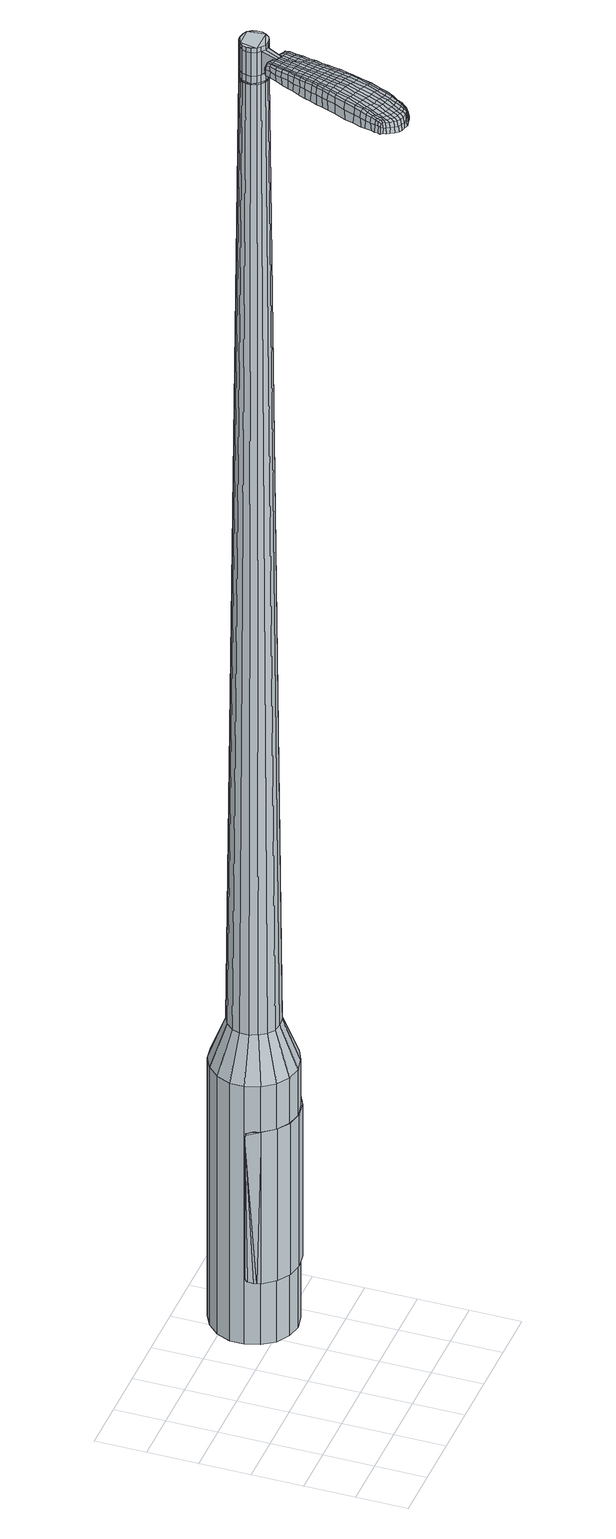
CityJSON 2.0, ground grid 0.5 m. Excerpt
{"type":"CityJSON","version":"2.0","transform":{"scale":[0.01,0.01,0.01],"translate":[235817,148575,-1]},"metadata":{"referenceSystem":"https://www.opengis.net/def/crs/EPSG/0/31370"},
"CityObjects":{
"object1":{"type":"GenericCityObject","attributes":{"cluster":8,"mean_distance_to_centroid":0.253,"new_centroid_x":235818.75,"new_centroid_y":148576.81,"mean_distance_to_camera":9.97,"H1":10.2,"H2":9.93,"Z_final":111.54,"cluster2":-1,"proj_x":235815.23,"proj_y":148574.66,"id_line":62657,"bearing_l":338.07,"distance":4.12,"orientation":"right","G_obj":248.07},"geometry":[{"type":"MultiSurface","lod":"2","boundaries":[[[0,1,2,3]],[[1,4,5,2]],[[4,6,7,5]],[[6,8,9,7]],[[8,10,11,9]],[[10,12,13,11]],[[12,14,15,13]],[[14,16,17,15]],[[16,18,19,17]],[[18,20,21,19]],[[20,22,23,21]],[[22,24,25,23]],[[24,26,27,25]],[[26,28,29,27]],[[28,30,31,29]],[[30,32,33,31]],[[32,34,35,33]],[[34,0,3,35]],[[36,37,38,39]],[[38,40,41,42]],[[41,43,42]],[[42,44,45,46]],[[45,47,46]],[[46,48,49,50]],[[49,51,50]],[[42,46,50,38]],[[50,52,39,38]],[[53,36,39]],[[2,5,7,35]],[[7,9,11,15]],[[11,13,15]],[[15,17,19,23]],[[19,21,23]],[[23,25,27,31]],[[27,29,31]],[[15,23,31,7]],[[31,33,35,7]],[[3,2,35]],[[1,0,54,55]],[[0,34,56,54]],[[34,32,57,56]],[[32,30,58,57]],[[30,28,59,58]],[[28,26,60,59]],[[26,24,61,60]],[[24,22,62,61]],[[22,20,63,62]],[[20,18,64,63]],[[18,16,65,64]],[[16,14,66,65]],[[14,12,67,66]],[[12,10,68,67]],[[10,8,69,68]],[[8,6,70,69]],[[6,4,71,70]],[[4,1,55,71]],[[55,54,72,73]],[[54,56,74,72]],[[56,57,75,74]],[[57,58,76,75]],[[58,59,77,76]],[[59,60,78,77]],[[60,61,79,78]],[[61,62,80,79]],[[62,63,81,80]],[[63,64,82,81]],[[64,65,83,82]],[[65,66,84,83]],[[66,67,85,84]],[[67,68,86,85]],[[68,69,87,86]],[[69,70,88,87]],[[70,71,89,88]],[[71,55,73,89]],[[90,91,92,73]],[[93,94,91,90]],[[95,96,94,93]],[[97,98,96,95]],[[77,99,98,97]],[[100,101,99,77]],[[102,103,101,100]],[[104,105,103,102]],[[106,107,105,104]],[[82,108,107,106]],[[83,109,108,82]],[[110,111,109,83]],[[112,113,111,110]],[[114,115,113,112]],[[116,117,115,114]],[[118,119,117,116]],[[120,121,119,118]],[[73,92,121,120]],[[122,123,124,125]],[[126,122,125,127]],[[128,126,127,129]],[[130,128,129,131]],[[132,130,131,133]],[[134,132,133,135]],[[136,134,135,137]],[[138,136,137,139]],[[140,138,139,141]],[[142,140,141,143]],[[144,142,143,145]],[[146,144,145,147]],[[148,146,147,149]],[[150,148,149,151]],[[152,150,151,153]],[[154,152,153,155]],[[72,90,73]],[[72,74,93,90]],[[74,75,95,93]],[[75,76,97,95]],[[76,77,97]],[[78,100,77]],[[78,79,102,100]],[[79,80,104,102]],[[80,81,106,104]],[[81,82,106]],[[84,110,83]],[[84,85,112,110]],[[85,86,114,112]],[[86,87,116,114]],[[87,88,118,116]],[[88,89,120,118]],[[89,73,120]],[[156,92,91]],[[157,121,92]],[[157,158,119,121]],[[158,159,117,119]],[[159,160,115,117]],[[160,161,113,115]],[[161,162,111,113]],[[162,109,111]],[[163,107,108]],[[163,164,105,107]],[[164,165,103,105]],[[165,166,101,103]],[[166,99,101]],[[167,98,99]],[[167,168,96,98]],[[168,169,94,96]],[[169,156,91,94]],[[39,52,154,170]],[[92,156,171,155]],[[53,39,170,123]],[[156,169,124,171]],[[36,53,123,122]],[[169,168,125,124]],[[37,36,122,126]],[[168,167,127,125]],[[38,37,126,128]],[[167,99,129,127]],[[40,38,128,130]],[[99,166,131,129]],[[41,40,130,132]],[[166,165,133,131]],[[43,41,132,134]],[[165,164,135,133]],[[42,43,134,136]],[[164,163,137,135]],[[44,42,136,138]],[[163,108,139,137]],[[45,44,138,140]],[[108,109,141,139]],[[47,45,140,142]],[[109,162,143,141]],[[46,47,142,144]],[[162,161,145,143]],[[48,46,144,146]],[[161,160,147,145]],[[49,48,146,148]],[[160,159,149,147]],[[51,49,148,150]],[[159,158,151,149]],[[50,51,150,152]],[[158,157,153,151]],[[52,50,152,154]],[[157,92,155,153]],[[154,155,172,173]],[[155,171,174,172]],[[171,124,175,174]],[[124,123,176,175]],[[123,170,177,176]],[[170,154,173,177]],[[178,179,180,181]],[[182,178,181,183]],[[178,182,184,185]],[[179,178,185,186]],[[187,188,189,190]],[[191,187,190,192]],[[187,191,193,194]],[[188,187,194,195]],[[196,197,198,199]],[[200,196,199,201]],[[196,200,202,203]],[[197,196,203,204]],[[205,206,207,208]],[[209,205,208,210]],[[205,209,211,212]],[[206,205,212,213]],[[214,215,216,217]],[[218,214,217,219]],[[214,218,220,221]],[[215,214,221,222]],[[223,224,225,226]],[[227,223,226,228]],[[223,227,229,230]],[[224,223,230,231]],[[232,233,234,235]],[[224,232,235,225]],[[232,224,231,236]],[[233,232,236,237]],[[238,239,240,241]],[[233,238,241,234]],[[238,233,237,242]],[[239,238,242,243]],[[244,182,183,245]],[[239,244,245,240]],[[244,239,243,246]],[[182,244,246,184]],[[247,248,249,250]],[[251,247,250,252]],[[247,251,253,254]],[[248,247,254,255]],[[256,257,258,259]],[[248,256,259,249]],[[256,248,255,260]],[[257,256,260,261]],[[262,263,264,265]],[[257,262,265,258]],[[262,257,261,266]],[[263,262,266,267]],[[268,269,270,271]],[[263,268,271,264]],[[268,263,267,272]],[[269,268,272,273]],[[274,179,186,275]],[[269,274,275,270]],[[274,269,273,276]],[[179,274,276,180]],[[277,278,279,280]],[[281,277,280,282]],[[277,281,283,284]],[[278,277,284,285]],[[286,287,288,289]],[[278,286,289,279]],[[286,278,285,290]],[[287,286,290,291]],[[292,293,294,295]],[[287,292,295,288]],[[292,287,291,296]],[[293,292,296,297]],[[298,191,192,299]],[[293,298,299,294]],[[298,293,297,300]],[[191,298,300,193]],[[301,302,303,304]],[[305,301,304,306]],[[301,305,307,308]],[[302,301,308,309]],[[310,311,312,313]],[[302,310,313,303]],[[310,302,309,314]],[[311,310,314,315]],[[316,317,318,319]],[[311,316,319,312]],[[316,311,315,320]],[[317,316,320,321]],[[322,323,324,325]],[[317,322,325,318]],[[322,317,321,326]],[[323,322,326,327]],[[328,188,195,329]],[[323,328,329,324]],[[328,323,327,330]],[[188,328,330,189]],[[331,217,216,332]],[[333,331,332,334]],[[331,333,335,336]],[[217,331,336,219]],[[337,333,334,338]],[[339,337,338,340]],[[337,339,341,342]],[[333,337,342,335]],[[343,339,340,344]],[[345,343,344,346]],[[343,345,347,348]],[[339,343,348,341]],[[349,345,346,350]],[[351,349,350,352]],[[349,351,353,354]],[[345,349,354,347]],[[355,351,352,356]],[[206,355,356,207]],[[355,206,213,357]],[[351,355,357,353]],[[358,359,204,203]],[[360,358,203,202]],[[358,360,361,362]],[[359,358,362,363]],[[364,365,363,362]],[[366,364,362,361]],[[364,366,367,368]],[[365,364,368,369]],[[370,371,369,368]],[[372,370,368,367]],[[370,372,373,374]],[[371,370,374,375]],[[376,377,375,374]],[[378,376,374,373]],[[376,378,211,209]],[[377,376,209,210]],[[379,380,381,382]],[[281,379,382,283]],[[379,281,282,383]],[[380,379,383,384]],[[385,200,201,386]],[[380,385,386,381]],[[385,380,384,387]],[[200,385,387,202]],[[388,389,390,391]],[[227,388,391,229]],[[388,227,228,392]],[[389,388,392,393]],[[394,395,396,397]],[[389,394,397,390]],[[394,389,393,398]],[[395,394,398,399]],[[400,197,204,401]],[[395,400,401,396]],[[400,395,399,402]],[[197,400,402,198]],[[403,404,405,406]],[[185,403,406,186]],[[403,185,184,407]],[[404,403,407,408]],[[409,410,411,412]],[[404,409,412,405]],[[409,404,408,413]],[[410,409,413,414]],[[415,208,207,416]],[[410,415,416,411]],[[415,410,414,417]],[[208,415,417,210]],[[418,419,420,421]],[[190,418,421,192]],[[418,190,189,422]],[[419,418,422,423]],[[424,212,211,425]],[[419,424,425,420]],[[424,419,423,426]],[[212,424,426,213]],[[427,428,429,430]],[[305,427,430,307]],[[427,305,306,431]],[[428,427,431,432]],[[433,218,219,434]],[[428,433,434,429]],[[433,428,432,435]],[[218,433,435,220]],[[436,437,438,439]],[[251,436,439,253]],[[436,251,252,440]],[[437,436,440,441]],[[442,443,444,445]],[[437,442,445,438]],[[442,437,441,446]],[[443,442,446,447]],[[448,215,222,449]],[[443,448,449,444]],[[448,443,447,450]],[[215,448,450,216]],[[451,452,441,440]],[[250,451,440,252]],[[451,250,249,453]],[[452,451,453,454]],[[455,456,447,446]],[[452,455,446,441]],[[455,452,454,457]],[[456,455,457,458]],[[459,332,216,450]],[[456,459,450,447]],[[459,456,458,460]],[[332,459,460,334]],[[461,462,463,464]],[[308,461,464,309]],[[461,308,307,430]],[[462,461,430,429]],[[465,336,335,466]],[[462,465,466,463]],[[465,462,429,434]],[[336,465,434,219]],[[467,468,454,453]],[[259,467,453,249]],[[467,259,258,469]],[[468,467,469,470]],[[471,472,458,457]],[[468,471,457,454]],[[471,468,470,473]],[[472,471,473,474]],[[475,338,334,460]],[[472,475,460,458]],[[475,472,474,476]],[[338,475,476,340]],[[477,478,479,480]],[[314,477,480,315]],[[477,314,309,464]],[[478,477,464,463]],[[481,342,341,482]],[[478,481,482,479]],[[481,478,463,466]],[[342,481,466,335]],[[483,484,470,469]],[[265,483,469,258]],[[483,265,264,485]],[[484,483,485,486]],[[487,488,474,473]],[[484,487,473,470]],[[487,484,486,489]],[[488,487,489,490]],[[491,344,340,476]],[[488,491,476,474]],[[491,488,490,492]],[[344,491,492,346]],[[493,494,495,496]],[[320,493,496,321]],[[493,320,315,480]],[[494,493,480,479]],[[497,348,347,498]],[[494,497,498,495]],[[497,494,479,482]],[[348,497,482,341]],[[499,500,486,485]],[[271,499,485,264]],[[499,271,270,501]],[[500,499,501,502]],[[503,504,490,489]],[[500,503,489,486]],[[503,500,502,505]],[[504,503,505,506]],[[507,350,346,492]],[[504,507,492,490]],[[507,504,506,508]],[[350,507,508,352]],[[509,510,511,512]],[[326,509,512,327]],[[509,326,321,496]],[[510,509,496,495]],[[513,354,353,514]],[[510,513,514,511]],[[513,510,495,498]],[[354,513,498,347]],[[515,516,502,501]],[[275,515,501,270]],[[515,275,186,406]],[[516,515,406,405]],[[517,518,506,505]],[[516,517,505,502]],[[517,516,405,412]],[[518,517,412,411]],[[519,356,352,508]],[[518,519,508,506]],[[519,518,411,416]],[[356,519,416,207]],[[520,521,423,422]],[[330,520,422,189]],[[520,330,327,512]],[[521,520,512,511]],[[522,357,213,426]],[[521,522,426,423]],[[522,521,511,514]],[[357,522,514,353]],[[523,524,384,383]],[[280,523,383,282]],[[523,280,279,525]],[[524,523,525,526]],[[527,360,202,387]],[[524,527,387,384]],[[527,524,526,528]],[[360,527,528,361]],[[529,530,531,532]],[[230,529,532,231]],[[529,230,229,391]],[[530,529,391,390]],[[533,534,535,536]],[[530,533,536,531]],[[533,530,390,397]],[[534,533,397,396]],[[537,359,363,538]],[[534,537,538,535]],[[537,534,396,401]],[[359,537,401,204]],[[539,540,526,525]],[[289,539,525,279]],[[539,289,288,541]],[[540,539,541,542]],[[543,366,361,528]],[[540,543,528,526]],[[543,540,542,544]],[[366,543,544,367]],[[545,546,547,548]],[[236,545,548,237]],[[545,236,231,532]],[[546,545,532,531]],[[549,550,551,552]],[[546,549,552,547]],[[549,546,531,536]],[[550,549,536,535]],[[553,365,369,554]],[[550,553,554,551]],[[553,550,535,538]],[[365,553,538,363]],[[555,556,542,541]],[[295,555,541,288]],[[555,295,294,557]],[[556,555,557,558]],[[559,372,367,544]],[[556,559,544,542]],[[559,556,558,560]],[[372,559,560,373]],[[561,562,563,564]],[[242,561,564,243]],[[561,242,237,548]],[[562,561,548,547]],[[565,566,567,568]],[[562,565,568,563]],[[565,562,547,552]],[[566,565,552,551]],[[569,371,375,570]],[[566,569,570,567]],[[569,566,551,554]],[[371,569,554,369]],[[571,572,558,557]],[[299,571,557,294]],[[571,299,192,421]],[[572,571,421,420]],[[573,378,373,560]],[[572,573,560,558]],[[573,572,420,425]],[[378,573,425,211]],[[574,575,408,407]],[[246,574,407,184]],[[574,246,243,564]],[[575,574,564,563]],[[576,577,414,413]],[[575,576,413,408]],[[576,575,563,568]],[[577,576,568,567]],[[578,377,210,417]],[[577,578,417,414]],[[578,577,567,570]],[[377,578,570,375]],[[579,580,581,582]],[[582,581,583,584]],[[585,583,581,586]],[[586,581,580,587]],[[588,589,590,591]],[[591,590,592,593]],[[594,592,590,595]],[[595,590,589,596]],[[597,598,599,600]],[[600,599,601,602]],[[603,601,599,604]],[[604,599,598,605]],[[606,607,608,609]],[[609,608,610,611]],[[612,610,608,613]],[[613,608,607,614]],[[615,616,617,618]],[[618,617,619,620]],[[621,619,617,622]],[[622,617,616,623]],[[624,625,626,627]],[[627,626,628,629]],[[630,628,626,631]],[[631,626,625,632]],[[633,634,635,636]],[[636,635,625,624]],[[632,625,635,637]],[[637,635,634,638]],[[639,640,641,642]],[[642,641,634,633]],[[638,634,641,643]],[[643,641,640,644]],[[584,583,645,646]],[[646,645,640,639]],[[644,640,645,647]],[[647,645,583,585]],[[648,649,650,651]],[[651,650,652,653]],[[654,652,650,655]],[[655,650,649,656]],[[657,658,659,660]],[[660,659,649,648]],[[656,649,659,661]],[[661,659,658,662]],[[663,664,665,666]],[[666,665,658,657]],[[662,658,665,667]],[[667,665,664,668]],[[669,670,671,672]],[[672,671,664,663]],[[668,664,671,673]],[[673,671,670,674]],[[587,580,675,676]],[[676,675,670,669]],[[674,670,675,677]],[[677,675,580,579]],[[678,679,680,681]],[[681,680,682,683]],[[684,682,680,685]],[[685,680,679,686]],[[687,688,689,690]],[[690,689,679,678]],[[686,679,689,691]],[[691,689,688,692]],[[693,694,695,696]],[[696,695,688,687]],[[692,688,695,697]],[[697,695,694,698]],[[593,592,699,700]],[[700,699,694,693]],[[698,694,699,701]],[[701,699,592,594]],[[702,703,704,705]],[[705,704,706,707]],[[708,706,704,709]],[[709,704,703,710]],[[711,712,713,714]],[[714,713,703,702]],[[710,703,713,715]],[[715,713,712,716]],[[717,718,719,720]],[[720,719,712,711]],[[716,712,719,721]],[[721,719,718,722]],[[723,724,725,726]],[[726,725,718,717]],[[722,718,725,727]],[[727,725,724,728]],[[596,589,729,730]],[[730,729,724,723]],[[728,724,729,731]],[[731,729,589,588]],[[615,618,732,733]],[[733,732,734,735]],[[736,734,732,737]],[[737,732,618,620]],[[735,734,738,739]],[[739,738,740,741]],[[742,740,738,743]],[[743,738,734,736]],[[741,740,744,745]],[[745,744,746,747]],[[748,746,744,749]],[[749,744,740,742]],[[747,746,750,751]],[[751,750,752,753]],[[754,752,750,755]],[[755,750,746,748]],[[753,752,756,757]],[[757,756,607,606]],[[614,607,756,758]],[[758,756,752,754]],[[605,759,760,604]],[[604,760,761,603]],[[762,761,760,763]],[[763,760,759,764]],[[764,765,766,763]],[[763,766,767,762]],[[768,767,766,769]],[[769,766,765,770]],[[770,771,772,769]],[[769,772,773,768]],[[774,773,772,775]],[[775,772,771,776]],[[776,777,778,775]],[[775,778,779,774]],[[612,779,778,610]],[[610,778,777,611]],[[780,781,782,783]],[[783,782,682,684]],[[683,682,782,784]],[[784,782,781,785]],[[602,601,786,787]],[[787,786,781,780]],[[785,781,786,788]],[[788,786,601,603]],[[789,790,791,792]],[[792,791,628,630]],[[629,628,791,793]],[[793,791,790,794]],[[795,796,797,798]],[[798,797,790,789]],[[794,790,797,799]],[[799,797,796,800]],[[605,598,801,802]],[[802,801,796,795]],[[800,796,801,803]],[[803,801,598,597]],[[804,805,806,807]],[[807,806,586,587]],[[585,586,806,808]],[[808,806,805,809]],[[810,811,812,813]],[[813,812,805,804]],[[809,805,812,814]],[[814,812,811,815]],[[606,609,816,817]],[[817,816,811,810]],[[815,811,816,818]],[[818,816,609,611]],[[819,820,821,822]],[[822,821,591,593]],[[588,591,821,823]],[[823,821,820,824]],[[612,613,825,826]],[[826,825,820,819]],[[824,820,825,827]],[[827,825,613,614]],[[828,829,830,831]],[[831,830,706,708]],[[707,706,830,832]],[[832,830,829,833]],[[620,619,834,835]],[[835,834,829,828]],[[833,829,834,836]],[[836,834,619,621]],[[837,838,839,840]],[[840,839,652,654]],[[653,652,839,841]],[[841,839,838,842]],[[843,844,845,846]],[[846,845,838,837]],[[842,838,845,847]],[[847,845,844,848]],[[623,616,849,850]],[[850,849,844,843]],[[848,844,849,851]],[[851,849,616,615]],[[842,852,841]],[[841,852,651,653]],[[648,651,852,853]],[[853,852,854]],[[848,855,856,847]],[[847,856,852,842]],[[854,852,856,857]],[[857,856,855,858]],[[615,733,859,851]],[[851,859,855,848]],[[858,855,859,860]],[[860,859,733,735]],[[861,862,863,864]],[[864,863,709,710]],[[708,709,863,831]],[[831,863,862,828]],[[736,737,865,866]],[[866,865,862,861]],[[828,862,865,835]],[[835,865,737,620]],[[854,867,868,853]],[[853,868,660,648]],[[657,660,868,869]],[[869,868,867,870]],[[858,871,872,857]],[[857,872,867,854]],[[870,867,872,873]],[[873,872,871,874]],[[735,739,875,860]],[[860,875,871,858]],[[874,871,875,876]],[[876,875,739,741]],[[877,878,879,880]],[[880,879,715,716]],[[710,715,879,864]],[[864,879,878,861]],[[742,743,881,882]],[[882,881,878,877]],[[861,878,881,866]],[[866,881,743,736]],[[870,883,884,869]],[[869,884,666,657]],[[663,666,884,885]],[[885,884,883,886]],[[874,887,888,873]],[[873,888,883,870]],[[886,883,888,889]],[[889,888,887,890]],[[741,745,891,876]],[[876,891,887,874]],[[890,887,891,892]],[[892,891,745,747]],[[893,894,895,896]],[[896,895,721,722]],[[716,721,895,880]],[[880,895,894,877]],[[748,749,897,898]],[[898,897,894,893]],[[877,894,897,882]],[[882,897,749,742]],[[886,899,900,885]],[[885,900,672,663]],[[669,672,900,901]],[[901,900,899,902]],[[890,903,904,889]],[[889,904,899,886]],[[902,899,904,905]],[[905,904,903,906]],[[747,751,907,892]],[[892,907,903,890]],[[906,903,907,908]],[[908,907,751,753]],[[909,910,911,912]],[[912,911,727,728]],[[722,727,911,896]],[[896,911,910,893]],[[754,755,913,914]],[[914,913,910,909]],[[893,910,913,898]],[[898,913,755,748]],[[902,915,916,901]],[[901,916,676,669]],[[587,676,916,807]],[[807,916,915,804]],[[906,917,918,905]],[[905,918,915,902]],[[804,915,918,813]],[[813,918,917,810]],[[753,757,919,908]],[[908,919,917,906]],[[810,917,919,817]],[[817,919,757,606]],[[824,920,921,823]],[[823,921,731,588]],[[728,731,921,912]],[[912,921,920,909]],[[614,758,922,827]],[[827,922,920,824]],[[909,920,922,914]],[[914,922,758,754]],[[785,923,924,784]],[[784,924,681,683]],[[678,681,924,925]],[[925,924,923,926]],[[603,761,927,788]],[[788,927,923,785]],[[926,923,927,928]],[[928,927,761,762]],[[929,930,931,932]],[[932,931,631,632]],[[630,631,931,792]],[[792,931,930,789]],[[933,934,935,936]],[[936,935,930,929]],[[789,930,935,798]],[[798,935,934,795]],[[764,759,937,938]],[[938,937,934,933]],[[795,934,937,802]],[[802,937,759,605]],[[926,939,940,925]],[[925,940,690,678]],[[687,690,940,941]],[[941,940,939,942]],[[762,767,943,928]],[[928,943,939,926]],[[942,939,943,944]],[[944,943,767,768]],[[945,946,947,948]],[[948,947,637,638]],[[632,637,947,932]],[[932,947,946,929]],[[949,950,951,952]],[[952,951,946,945]],[[929,946,951,936]],[[936,951,950,933]],[[770,765,953,954]],[[954,953,950,949]],[[933,950,953,938]],[[938,953,765,764]],[[942,955,956,941]],[[941,956,696,687]],[[693,696,956,957]],[[957,956,955,958]],[[768,773,959,944]],[[944,959,955,942]],[[958,955,959,960]],[[960,959,773,774]],[[961,962,963,964]],[[964,963,643,644]],[[638,643,963,948]],[[948,963,962,945]],[[965,966,967,968]],[[968,967,962,961]],[[945,962,967,952]],[[952,967,966,949]],[[776,771,969,970]],[[970,969,966,965]],[[949,966,969,954]],[[954,969,771,770]],[[958,971,972,957]],[[957,972,700,693]],[[593,700,972,822]],[[822,972,971,819]],[[774,779,973,960]],[[960,973,971,958]],[[819,971,973,826]],[[826,973,779,612]],[[809,974,975,808]],[[808,975,647,585]],[[644,647,975,964]],[[964,975,974,961]],[[815,976,977,814]],[[814,977,974,809]],[[961,974,977,968]],[[968,977,976,965]],[[611,777,978,818]],[[818,978,976,815]],[[965,976,978,970]],[[970,978,777,776]],[[579,582,181,180]],[[582,584,183,181]],[[594,595,194,193]],[[595,596,195,194]],[[597,600,199,198]],[[600,602,201,199]],[[621,622,221,220]],[[622,623,222,221]],[[624,627,226,225]],[[627,629,228,226]],[[633,636,235,234]],[[636,624,225,235]],[[639,642,241,240]],[[642,633,234,241]],[[584,646,245,183]],[[646,639,240,245]],[[654,655,254,253]],[[655,656,255,254]],[[656,661,260,255]],[[661,662,261,260]],[[662,667,266,261]],[[667,668,267,266]],[[668,673,272,267]],[[673,674,273,272]],[[674,677,276,273]],[[677,579,180,276]],[[684,685,284,283]],[[685,686,285,284]],[[686,691,290,285]],[[691,692,291,290]],[[692,697,296,291]],[[697,698,297,296]],[[698,701,300,297]],[[701,594,193,300]],[[702,705,304,303]],[[705,707,306,304]],[[711,714,313,312]],[[714,702,303,313]],[[717,720,319,318]],[[720,711,312,319]],[[723,726,325,324]],[[726,717,318,325]],[[596,730,329,195]],[[730,723,324,329]],[[780,783,382,381]],[[783,684,283,382]],[[602,787,386,201]],[[787,780,381,386]],[[629,793,392,228]],[[793,794,393,392]],[[794,799,398,393]],[[799,800,399,398]],[[800,803,402,399]],[[803,597,198,402]],[[707,832,431,306]],[[832,833,432,431]],[[833,836,435,432]],[[836,621,220,435]],[[837,840,439,438]],[[840,654,253,439]],[[843,846,445,444]],[[846,837,438,445]],[[623,850,449,222]],[[850,843,444,449]],[[979,980,981,982]],[[983,984,982,981]],[[985,986,987,988]],[[989,990,991,992]],[[980,993,994,981]],[[995,983,981,994]],[[996,985,988,997]],[[998,999,990,989]],[[993,1000,1001,994]],[[1001,1002,995,994]],[[1003,996,997,1004]],[[1005,999,998,1006]],[[1000,1007,1008,1001]],[[1008,1009,1002,1001]],[[1010,1003,1004,1011]],[[1012,1005,1006,1013]],[[1014,1015,1016,1017]],[[1018,1019,1015,1014]],[[1018,1020,1021,1019]],[[1020,1022,1023,1021]],[[1024,1025,1026,1027]],[[1028,1029,1025,1024]],[[1030,1031,1029,1028]],[[1032,1033,1031,1030]],[[1027,1016,1015,1024]],[[1024,1015,1019,1028]],[[1019,1021,1030,1028]],[[1021,1023,1032,1030]],[[988,987,984,983]],[[997,988,983,995]],[[1002,1004,997,995]],[[1009,1011,1004,1002]],[[989,992,986,985]],[[998,989,985,996]],[[1006,998,996,1003]],[[1013,1006,1003,1010]],[[990,1014,1017,991]],[[999,1018,1014,990]],[[1020,1018,999,1005]],[[1022,1020,1005,1012]],[[1034,1035,1036,1037]],[[1036,1038,1039,1040]],[[1036,1040,1041,1042]],[[1036,1042,1037]],[[1043,1034,1037,1044]],[[1045,1044,1037,1046]],[[1047,1046,1037]],[[1048,1036,1035,1049]],[[1050,1048,1049,1051]],[[1052,1050,1051,1053]],[[1054,1052,1053,1055]],[[1056,1054,1055,1057]],[[1057,1058,1059,1060]],[[1057,1060,1061,1062]],[[1057,1062,1063,1064]],[[1063,1065,1066,1067]],[[1063,1067,1068,1069]],[[1063,1069,1064]],[[1057,1064,1056]],[[1070,1071,1035,1034]],[[1072,1073,1038,1036]],[[1074,1075,1047,1037]],[[1071,1076,1049,1035]],[[1077,1072,1036,1048]],[[1076,1078,1051,1049]],[[1079,1077,1048,1050]],[[1078,1080,1053,1051]],[[1081,1079,1050,1052]],[[1080,1082,1055,1053]],[[1083,1081,1052,1054]],[[1082,1084,1057,1055]],[[1085,1083,1054,1056]],[[1084,1086,1058,1057]],[[1087,1088,1065,1063]],[[1089,1085,1056,1064]],[[1059,1058,1086,1090]],[[1060,1059,1090,1091]],[[1061,1060,1091,1092]],[[1062,1061,1092,1093]],[[1063,1062,1093,1087]],[[1094,1070,1034,1043]],[[1095,1094,1043,1044]],[[1096,1095,1044,1045]],[[1097,1096,1045,1046]],[[1075,1097,1046,1047]],[[1039,1038,1073,1098]],[[1066,1065,1088,1099]],[[1040,1039,1098,1100]],[[1041,1040,1100,1101]],[[1042,1041,1101,1102]],[[1037,1042,1102,1074]],[[1067,1066,1099,1103]],[[1068,1067,1103,1104]],[[1069,1068,1104,1105]],[[1064,1069,1105,1089]]]}]}
},
"vertices":[
[160,139,384],[147,147,384],[147,147,96],[160,139,96],[138,159,384],[138,159,96],[134,173,384],[134,173,96],[134,187,384],[134,187,96],[140,201,384],[140,201,96],[150,212,384],[150,212,96],[163,219,384],[163,219,96],[177,221,384],[177,221,96],[192,218,384],[192,218,96],[204,210,384],[204,210,96],[213,199,384],[213,199,96],[218,185,384],[218,185,96],[217,170,384],[217,170,96],[212,156,384],[212,156,96],[202,145,384],[202,145,96],[189,139,384],[189,139,96],[174,136,384],[174,136,96],[180,166,1524],[184,168,1524],[187,172,1524],[171,166,1524],[189,176,1524],[189,181,1524],[185,189,1524],[188,185,1524],[181,191,1524],[176,192,1524],[167,189,1524],[172,192,1524],[164,186,1524],[163,182,1524],[164,172,1524],[162,177,1524],[167,169,1524],[175,165,1524],[166,155,429],[159,160,429],[175,154,429],[184,155,429],[191,159,429],[197,165,429],[200,174,429],[201,182,429],[198,191,429],[193,197,429],[185,202,429],[177,204,429],[168,203,429],[160,199,429],[154,192,429],[151,184,429],[151,175,429],[154,167,429],[171,166,1483],[167,169,1483],[175,165,1483],[180,166,1483],[184,168,1483],[187,172,1483],[189,176,1483],[189,181,1483],[188,185,1483],[185,189,1483],[181,191,1483],[176,192,1483],[172,192,1483],[167,189,1483],[164,186,1483],[163,182,1483],[162,177,1483],[164,172,1483],[171,167,1483],[171,167,1485],[167,169,1485],[175,166,1483],[175,166,1485],[180,167,1483],[180,167,1485],[184,169,1483],[184,169,1485],[187,172,1485],[188,176,1483],[188,176,1485],[188,181,1483],[188,181,1485],[187,185,1483],[187,185,1485],[184,188,1483],[184,188,1485],[181,191,1485],[176,192,1485],[172,191,1483],[172,191,1485],[168,189,1483],[168,189,1485],[165,186,1483],[165,186,1485],[163,181,1483],[163,181,1485],[163,177,1483],[163,177,1485],[164,173,1483],[164,173,1485],[180,166,1519],[175,165,1519],[175,165,1493],[180,166,1493],[184,168,1519],[184,168,1493],[187,172,1519],[187,172,1493],[189,176,1519],[189,176,1493],[189,181,1519],[189,181,1493],[188,185,1519],[188,185,1493],[185,189,1519],[185,189,1493],[181,191,1519],[181,191,1493],[176,192,1519],[176,192,1493],[172,192,1519],[172,192,1493],[167,189,1519],[167,189,1493],[164,186,1519],[164,186,1493],[163,182,1519],[163,182,1493],[162,177,1519],[162,177,1493],[164,172,1519],[164,172,1493],[167,169,1519],[167,169,1493],[171,166,1485],[164,172,1485],[162,177,1485],[163,182,1485],[164,186,1485],[167,189,1485],[172,192,1485],[185,189,1485],[188,185,1485],[189,181,1485],[189,176,1485],[184,168,1485],[180,166,1485],[175,165,1485],[171,166,1519],[171,166,1493],[161,150,1513],[161,150,1518],[164,149,1513],[167,148,1513],[167,148,1518],[164,149,1518],[118,88,1519],[121,94,1518],[119,93,1509],[116,87,1510],[115,80,1519],[113,79,1510],[116,80,1526],[120,88,1525],[123,94,1525],[154,73,1519],[156,80,1518],[155,81,1525],[153,74,1525],[151,65,1519],[150,66,1526],[152,63,1510],[155,71,1510],[157,78,1509],[110,11,1519],[107,13,1519],[106,12,1513],[110,11,1513],[114,11,1519],[114,10,1513],[115,12,1524],[111,13,1524],[107,14,1524],[138,80,1530],[140,87,1529],[137,88,1529],[134,81,1530],[134,72,1531],[131,73,1531],[138,70,1530],[141,79,1530],[144,86,1529],[167,155,1512],[165,156,1512],[165,155,1517],[167,154,1517],[170,154,1512],[170,153,1517],[170,153,1506],[167,154,1506],[165,155,1506],[97,32,1519],[98,35,1519],[96,35,1512],[96,32,1512],[97,30,1518],[95,29,1512],[98,30,1522],[98,32,1523],[99,35,1524],[99,40,1519],[101,45,1519],[99,45,1512],[98,39,1512],[101,40,1524],[102,45,1525],[103,51,1519],[106,58,1519],[104,58,1511],[101,50,1511],[104,51,1526],[107,58,1526],[110,69,1519],[108,68,1510],[112,69,1526],[149,154,1513],[146,148,1513],[147,148,1518],[151,155,1517],[152,159,1512],[152,158,1516],[151,159,1506],[148,154,1507],[145,147,1507],[143,141,1514],[140,134,1515],[141,134,1520],[144,141,1519],[141,140,1507],[138,133,1507],[136,127,1515],[133,120,1516],[135,121,1522],[138,127,1521],[135,127,1508],[131,120,1508],[130,114,1517],[127,107,1517],[129,107,1524],[132,114,1523],[128,113,1508],[125,107,1509],[124,101,1518],[126,101,1524],[122,100,1509],[130,18,1519],[132,21,1519],[131,22,1524],[129,19,1523],[128,16,1518],[128,17,1522],[129,15,1512],[131,17,1512],[132,19,1512],[134,25,1519],[136,30,1519],[135,31,1525],[133,26,1524],[135,24,1512],[137,29,1512],[139,36,1519],[142,43,1519],[141,44,1526],[138,37,1526],[140,34,1511],[143,41,1511],[146,54,1519],[145,55,1526],[147,52,1510],[177,143,1513],[175,136,1513],[176,134,1507],[178,142,1507],[179,148,1512],[179,147,1506],[178,148,1516],[177,144,1517],[174,137,1518],[173,129,1514],[170,121,1515],[171,120,1507],[173,127,1507],[172,130,1519],[169,123,1520],[168,114,1515],[165,107,1516],[166,106,1508],[169,113,1508],[167,116,1521],[164,109,1522],[163,100,1517],[161,93,1517],[162,92,1509],[164,99,1508],[162,102,1523],[160,95,1524],[158,86,1518],[159,85,1509],[157,88,1524],[165,149,1519],[163,150,1519],[162,142,1520],[160,143,1520],[165,141,1520],[168,148,1519],[159,135,1522],[157,136,1522],[157,128,1523],[154,129,1523],[160,127,1523],[162,134,1521],[154,121,1524],[151,122,1524],[151,114,1525],[148,116,1525],[154,113,1525],[157,120,1524],[148,108,1526],[146,109,1526],[146,101,1527],[143,102,1527],[149,99,1527],[152,106,1526],[143,94,1528],[140,95,1528],[146,93,1528],[112,16,1527],[108,17,1527],[116,15,1526],[117,19,1527],[113,20,1528],[110,21,1528],[116,26,1529],[112,27,1529],[120,25,1528],[123,32,1530],[119,33,1530],[115,34,1530],[121,39,1531],[118,41,1531],[125,38,1530],[129,47,1531],[125,48,1531],[121,49,1531],[129,60,1531],[126,61,1531],[133,58,1531],[127,14,1518],[124,13,1519],[124,12,1513],[127,13,1513],[127,16,1523],[124,15,1523],[119,12,1519],[119,11,1513],[120,13,1524],[97,27,1518],[98,25,1518],[99,26,1523],[98,28,1523],[96,27,1513],[96,24,1513],[99,21,1519],[101,18,1519],[102,19,1524],[100,22,1523],[98,21,1513],[100,17,1513],[103,15,1519],[104,16,1524],[103,14,1513],[121,87,1528],[123,87,1528],[126,93,1528],[124,94,1527],[118,80,1528],[119,79,1529],[126,85,1529],[128,84,1530],[131,91,1529],[128,92,1528],[122,77,1529],[125,76,1530],[131,83,1530],[134,89,1529],[128,74,1531],[151,75,1528],[149,76,1529],[146,68,1529],[148,67,1528],[154,82,1527],[151,83,1528],[145,77,1529],[142,69,1530],[148,84,1528],[179,151,1512],[177,151,1512],[176,150,1517],[178,150,1517],[179,149,1506],[177,150,1506],[174,153,1512],[173,152,1517],[174,152,1506],[154,161,1512],[155,160,1512],[154,160,1506],[153,160,1506],[154,159,1517],[155,159,1517],[158,159,1512],[160,158,1512],[159,157,1506],[157,159,1506],[158,158,1517],[160,157,1517],[163,157,1512],[162,156,1506],[162,156,1517],[152,154,1519],[153,154,1519],[149,148,1520],[150,147,1520],[155,153,1519],[158,152,1519],[152,146,1520],[155,145,1520],[160,151,1519],[157,144,1520],[176,145,1519],[174,145,1519],[171,138,1520],[173,138,1520],[171,147,1519],[168,140,1520],[146,141,1521],[147,140,1521],[143,134,1522],[144,133,1522],[149,139,1521],[152,138,1521],[146,132,1522],[149,131,1523],[154,137,1522],[152,130,1523],[171,130,1521],[169,131,1521],[166,124,1522],[168,123,1522],[166,133,1521],[163,126,1522],[139,127,1523],[141,127,1523],[136,120,1524],[138,120,1524],[143,126,1523],[146,125,1524],[140,119,1525],[143,118,1525],[149,123,1524],[146,117,1525],[166,116,1523],[164,117,1523],[161,110,1524],[163,109,1524],[160,119,1524],[158,112,1525],[133,114,1525],[135,113,1525],[130,107,1526],[132,106,1526],[137,112,1526],[140,111,1526],[134,105,1527],[137,104,1527],[143,110,1526],[140,103,1527],[161,103,1525],[159,103,1525],[156,96,1526],[158,96,1526],[155,105,1526],[153,98,1527],[127,101,1527],[129,100,1527],[131,99,1527],[134,97,1528],[137,96,1528],[156,89,1527],[154,90,1527],[150,91,1528],[127,18,1525],[125,17,1525],[129,21,1526],[127,20,1526],[121,16,1526],[122,19,1527],[99,30,1525],[100,28,1525],[101,31,1526],[100,34,1525],[101,25,1525],[103,22,1526],[104,26,1527],[102,29,1526],[105,19,1526],[107,23,1527],[131,26,1526],[129,25,1527],[134,31,1527],[132,31,1528],[125,25,1528],[127,31,1529],[102,39,1526],[102,37,1527],[105,43,1528],[103,44,1527],[104,34,1527],[106,31,1528],[109,38,1529],[106,40,1528],[109,29,1528],[112,36,1530],[137,37,1528],[134,37,1529],[140,45,1528],[137,45,1529],[130,37,1529],[133,46,1530],[106,50,1528],[107,49,1528],[110,56,1529],[109,58,1528],[109,47,1529],[111,44,1530],[115,53,1530],[112,55,1530],[114,42,1530],[118,51,1531],[144,56,1529],[142,56,1529],[138,57,1530],[113,69,1528],[115,67,1529],[117,66,1530],[120,64,1530],[123,63,1531],[121,92,1509],[123,93,1518],[120,87,1518],[118,86,1509],[116,79,1519],[114,78,1510],[118,79,1525],[121,87,1525],[124,93,1525],[153,82,1525],[154,80,1518],[152,74,1518],[151,75,1525],[149,65,1519],[148,67,1525],[150,64,1510],[153,72,1509],[155,78,1509],[107,14,1513],[108,15,1519],[111,14,1519],[110,13,1513],[114,13,1519],[114,12,1513],[115,14,1524],[111,15,1524],[108,16,1524],[137,88,1528],[140,87,1528],[137,80,1529],[134,81,1529],[134,71,1529],[131,73,1529],[137,70,1529],[141,79,1529],[143,85,1528],[164,153,1516],[164,154,1512],[167,153,1512],[166,152,1516],[169,152,1512],[169,151,1516],[169,151,1506],[166,152,1506],[164,153,1506],[98,34,1512],[100,35,1519],[99,32,1518],[97,31,1512],[99,30,1518],[97,29,1512],[100,30,1522],[100,32,1523],[101,35,1523],[101,44,1512],[103,45,1519],[101,39,1519],[99,39,1512],[103,39,1524],[104,45,1525],[106,57,1511],[107,58,1519],[105,50,1519],[103,50,1511],[106,50,1525],[109,58,1526],[112,68,1519],[110,67,1510],[113,68,1526],[149,147,1518],[148,147,1513],[151,153,1513],[152,153,1517],[153,158,1512],[154,157,1515],[152,157,1506],[150,153,1506],[146,146,1507],[143,133,1520],[141,133,1514],[145,140,1514],[146,140,1519],[143,139,1507],[140,133,1507],[137,120,1522],[135,120,1516],[138,126,1515],[140,126,1521],[137,126,1508],[133,119,1508],[130,106,1523],[129,106,1517],[132,113,1516],[133,113,1522],[130,112,1508],[127,106,1508],[126,100,1517],[127,100,1524],[124,99,1509],[129,23,1523],[130,22,1519],[128,19,1518],[127,20,1523],[127,17,1518],[127,18,1522],[128,16,1512],[129,18,1512],[131,20,1512],[134,32,1525],[135,31,1519],[132,26,1519],[131,27,1524],[133,25,1512],[136,30,1512],[139,45,1526],[140,44,1519],[137,37,1519],[136,38,1525],[138,35,1511],[141,42,1511],[144,55,1519],[143,56,1526],[145,53,1510],[174,135,1507],[173,136,1513],[176,143,1513],[176,142,1506],[177,148,1512],[177,147,1506],[176,148,1515],[175,144,1517],[172,137,1518],[169,121,1507],[168,122,1514],[171,129,1514],[171,128,1507],[170,130,1519],[167,123,1520],[164,106,1508],[164,108,1516],[166,115,1515],[167,113,1508],[165,116,1521],[163,109,1522],[160,92,1508],[159,94,1517],[161,101,1516],[162,99,1508],[160,102,1522],[158,95,1523],[156,87,1517],[157,85,1509],[155,88,1524],[165,148,1518],[162,149,1518],[162,142,1519],[160,143,1519],[165,140,1519],[167,147,1518],[159,135,1520],[157,136,1520],[156,128,1521],[154,129,1521],[159,127,1521],[162,133,1520],[154,121,1523],[151,122,1523],[151,114,1524],[148,115,1524],[154,113,1524],[157,120,1523],[148,107,1525],[146,108,1525],[145,100,1526],[143,101,1526],[148,99,1526],[151,106,1525],[143,93,1527],[140,95,1527],[146,92,1527],[109,18,1526],[112,17,1526],[116,17,1525],[117,20,1526],[114,21,1526],[110,22,1526],[113,28,1528],[116,26,1528],[120,26,1527],[122,32,1528],[119,33,1529],[115,34,1529],[118,41,1530],[121,40,1530],[125,39,1529],[128,47,1530],[125,48,1530],[121,49,1530],[126,61,1530],[129,60,1530],[133,58,1530],[124,14,1513],[123,15,1518],[126,16,1518],[127,15,1512],[126,18,1523],[123,16,1523],[119,14,1519],[119,13,1513],[119,15,1523],[100,26,1523],[99,25,1518],[99,28,1518],[100,29,1523],[97,28,1512],[98,25,1512],[103,20,1523],[103,19,1519],[101,22,1519],[102,23,1523],[100,22,1513],[102,19,1513],[105,17,1519],[105,18,1524],[104,16,1513],[126,93,1527],[123,86,1527],[122,87,1527],[125,93,1526],[119,79,1527],[120,78,1528],[132,90,1528],[129,84,1528],[126,85,1528],[129,91,1527],[122,77,1528],[125,75,1529],[132,82,1529],[134,89,1528],[128,74,1529],[145,68,1528],[148,76,1527],[150,75,1527],[147,67,1527],[152,82,1526],[151,83,1527],[145,77,1528],[141,69,1528],[147,84,1527],[175,149,1516],[176,149,1512],[177,149,1512],[176,148,1516],[177,148,1506],[176,148,1506],[173,150,1512],[172,150,1516],[173,149,1506],[154,157,1506],[155,158,1512],[154,158,1512],[153,158,1506],[154,157,1516],[155,157,1516],[158,155,1506],[159,156,1512],[157,157,1512],[156,156,1506],[157,156,1516],[159,155,1516],[162,155,1512],[161,154,1506],[162,154,1516],[153,153,1518],[150,147,1519],[150,146,1519],[158,151,1518],[155,152,1518],[152,145,1519],[155,144,1519],[160,150,1518],[157,144,1519],[171,138,1519],[173,144,1518],[174,144,1518],[172,137,1519],[170,146,1518],[168,139,1519],[147,139,1520],[147,140,1520],[143,133,1521],[144,133,1521],[152,138,1520],[149,139,1520],[146,132,1521],[149,131,1521],[154,137,1520],[151,130,1521],[166,124,1521],[168,131,1520],[169,130,1520],[167,123,1521],[165,132,1520],[163,125,1521],[141,126,1522],[140,126,1522],[137,120,1523],[138,119,1523],[146,124,1522],[143,125,1522],[140,118,1523],[143,117,1524],[149,123,1523],[146,116,1524],[161,110,1523],[163,117,1522],[164,116,1522],[162,109,1523],[160,118,1522],[157,111,1523],[135,112,1524],[134,113,1524],[131,106,1525],[132,106,1525],[140,110,1525],[138,111,1524],[135,105,1525],[137,104,1526],[143,109,1525],[140,102,1526],[156,96,1525],[158,103,1524],[159,103,1524],[157,96,1525],[155,104,1524],[152,97,1525],[129,99,1526],[128,100,1526],[134,97,1527],[132,98,1526],[137,96,1527],[153,89,1526],[155,89,1526],[150,91,1526],[124,18,1524],[126,19,1524],[128,22,1525],[126,21,1525],[120,17,1525],[122,20,1525],[102,32,1525],[101,28,1524],[101,31,1524],[102,34,1525],[105,26,1526],[104,23,1525],[102,25,1524],[103,29,1525],[106,20,1525],[108,24,1526],[128,26,1526],[130,27,1526],[133,32,1526],[131,32,1527],[124,26,1526],[127,32,1527],[106,43,1527],[104,37,1526],[103,39,1526],[105,44,1526],[110,38,1528],[107,32,1527],[105,34,1526],[107,40,1527],[110,30,1527],[112,36,1528],[133,38,1527],[135,38,1527],[138,45,1527],[137,45,1528],[129,38,1528],[133,46,1529],[111,56,1528],[108,49,1527],[107,50,1527],[110,57,1527],[115,52,1529],[112,44,1529],[110,47,1528],[113,54,1528],[115,43,1529],[118,51,1530],[141,56,1528],[143,56,1528],[137,57,1529],[115,67,1528],[114,68,1528],[120,64,1529],[118,66,1529],[123,62,1530],[152,158,1508],[159,155,1508],[145,126,1509],[138,129,1509],[137,106,1510],[129,109,1510],[121,69,1512],[113,73,1512],[119,90,1511],[128,86,1511],[115,53,1513],[110,40,1514],[102,43,1514],[106,56,1513],[165,153,1508],[153,123,1509],[145,103,1510],[130,66,1512],[137,83,1511],[123,49,1513],[118,37,1514],[171,150,1508],[160,120,1509],[153,99,1510],[139,62,1512],[145,79,1511],[126,33,1514],[132,46,1513],[177,148,1508],[167,117,1509],[161,96,1510],[147,59,1512],[154,76,1511],[135,30,1514],[141,42,1513],[105,27,1514],[105,22,1514],[98,25,1514],[98,31,1514],[113,24,1514],[111,20,1514],[121,21,1514],[118,17,1514],[129,18,1514],[125,15,1514],[106,17,1515],[107,13,1515],[106,13,1515],[102,19,1515],[110,15,1515],[109,13,1515],[114,14,1515],[110,12,1515],[118,12,1515],[111,12,1515],[205,147,334],[202,144,334],[202,144,165],[212,154,171],[205,147,165],[207,149,165],[209,152,166],[211,153,167],[211,154,169],[207,149,334],[209,152,333],[211,153,332],[211,154,331],[212,154,328],[189,137,165],[189,137,334],[174,135,165],[174,135,334],[159,138,165],[159,138,334],[147,146,165],[147,146,334],[137,158,165],[137,158,334],[136,162,334],[135,165,334],[134,168,333],[133,170,332],[132,171,331],[132,172,328],[136,162,165],[132,172,171],[132,171,169],[133,170,167],[134,168,166],[135,165,165],[203,149,334],[200,146,334],[200,146,165],[203,149,165],[209,156,171],[209,156,328],[188,140,334],[188,140,165],[174,138,334],[174,138,165],[160,141,334],[160,141,165],[148,148,334],[148,148,165],[140,159,334],[140,159,165],[138,163,334],[135,172,328],[135,172,171],[138,163,165],[137,166,334],[136,169,333],[136,171,332],[135,172,331],[205,151,334],[207,153,333],[208,155,332],[209,156,331],[205,151,165],[135,172,169],[207,153,166],[208,155,167],[209,156,169],[136,171,167],[136,169,166],[137,166,165]
]}
